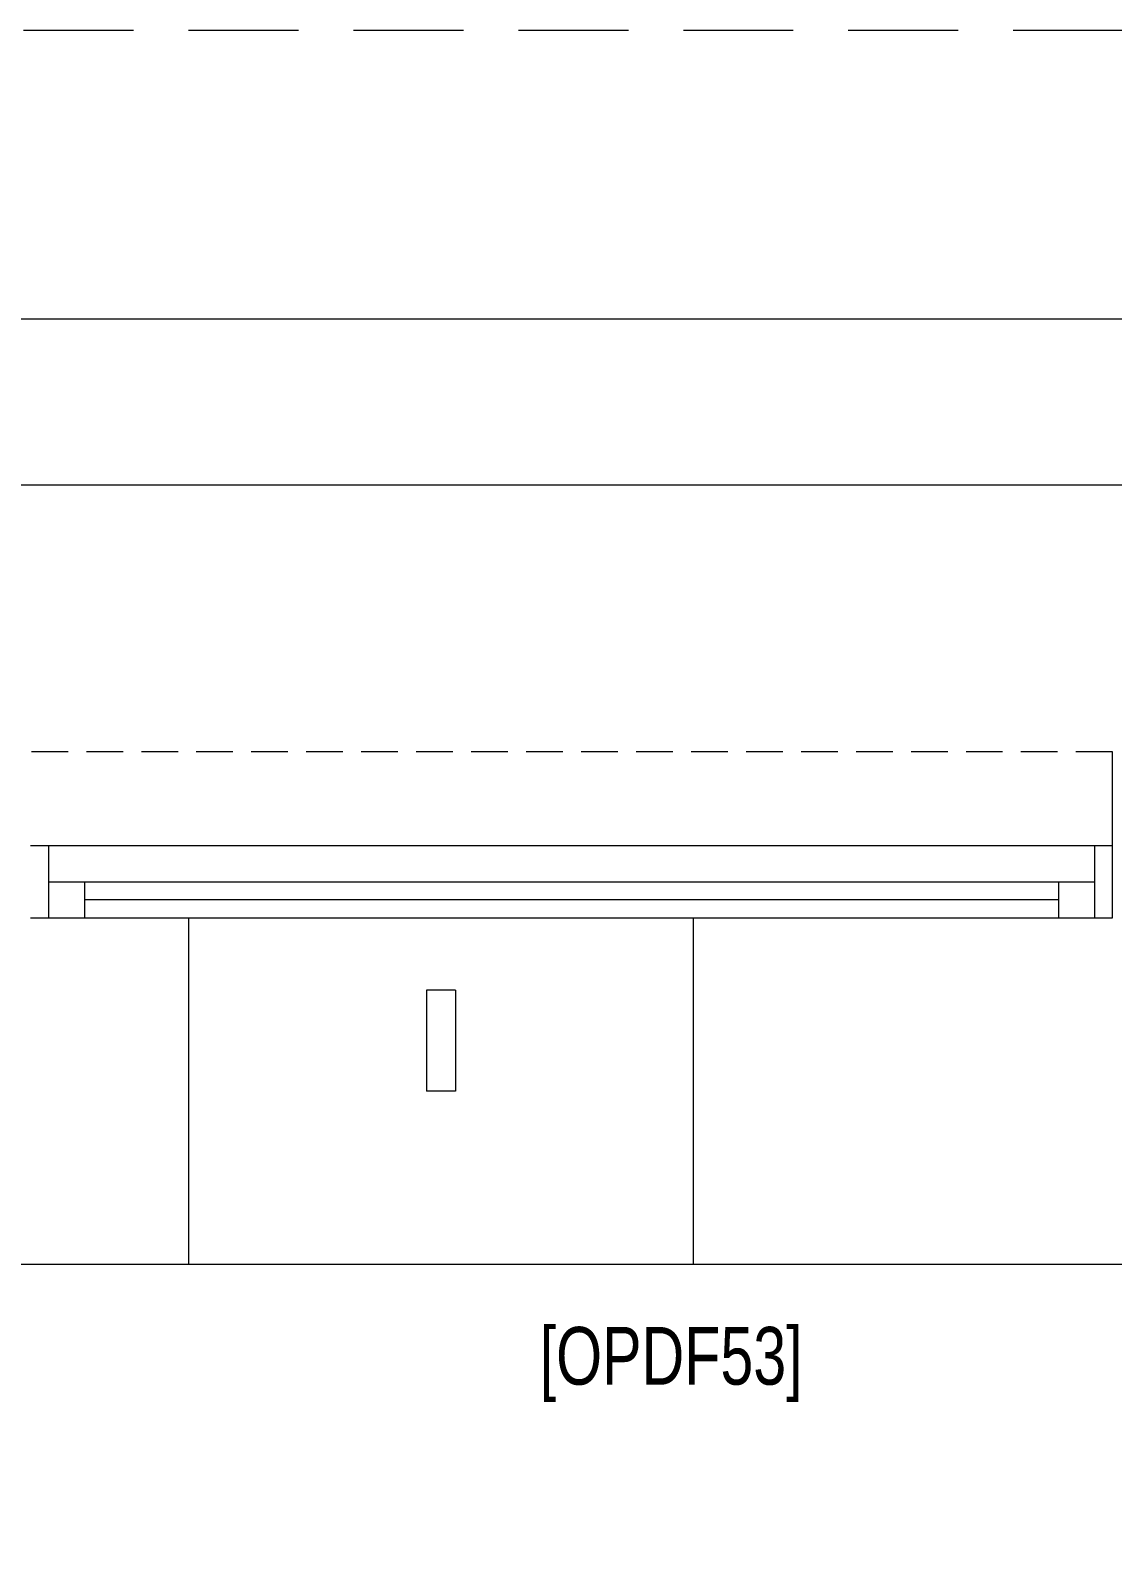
# Model space of a CAD drawing. Header units: millimetres. Extents: x -160614 to 59925, y -157025 to 0.
# Drawn here: x -41982 to -40482, y -95298 to -93193 of the extents above; entities that cross this region are included whole.
import ezdxf

# ---------------------------------------------------------------- set-up
doc = ezdxf.new("R2010")
doc.units = ezdxf.units.MM
doc.header["$LTSCALE"] = 8
doc.linetypes.add('HIDDEN', pattern=[9.525, 6.35, -3.175])
for name, color, linetype, lineweight in [('72_EGR_BASE_TEXT', 9, 'Continuous', 5), ('72_EGR_EQP_TAG', 9, 'Continuous', 5), ('Aluminum', 9, 'Continuous', 5), ('LOADING', 9, 'Continuous', 5), ('Proj', 9, 'Continuous', 5), ('Walls', 9, 'Continuous', 5)]:
    doc.layers.add(name, color=color, linetype=linetype, lineweight=lineweight)
doc.styles.add('X3G_ENTITY_9F38', font='swisscl.ttf', dxfattribs={"height": 0.2})

# ---------------------------------------------------------------- blocks, each defined once
blk = doc.blocks.new('3-Wall-hung vitreous china basin -  Khroma - 327651xx0 - 327651000 White-4272088-4-Second Floor Level')
at = {"layer": 'LOADING'}
for p, q in [((475, 489.5), (-225, 489.5)), ((-225, 489.5), (-225, 10)), ((475, 10), (475, 489.5)), ((105, 250), (145, 250)), ((105, 110), (105, 250)), ((145, 110), (145, 250)), ((105, 110), (145, 110))]:
    blk.add_line(p, q, dxfattribs=at)
blk = doc.blocks.new('1stF')
at = {"layer": 'Aluminum', "color": 9}
for p, q in [((-41981.9, -94322.6, 0.1), (-40481.9, -94322.6, 0.1)), ((-41956.9, -94322.6, 0.1), (-41956.9, -94422.6, 0.1)), ((-40506.9, -94322.6, 0.1), (-40506.9, -94422.6, 0.1)), ((-41956.9, -94372.6, 0.1), (-40506.9, -94372.6, 0.1)), ((-41906.9, -94372.6, 0.1), (-41906.9, -94422.6, 0.1)), ((-40556.9, -94372.6, 0.1), (-40556.9, -94422.6, 0.1)), ((-40556.9, -94397.6, 0.1), (-41906.9, -94397.6, 0.1)), ((-41981.9, -94422.6, 0.1), (-40481.9, -94422.6, 0.1))]:
    blk.add_line(p, q, dxfattribs=at)
at = {"layer": 'LOADING', "color": 9}
blk.add_line((-42132.8, -94902.6, 0), (-40362.8, -94902.6, 0), dxfattribs=at)
at = {"layer": 'Proj', "color": 9}
for p, q in [((-52172.6, -93592.6, 0.1), (-36772.1, -93592.6, 0.1)), ((-51942.6, -93822.6, 0.1), (-37002.1, -93822.6, 0.1))]:
    blk.add_line(p, q, dxfattribs=at)
at = {"layer": 'Proj', "color": 9, "linetype": 'HIDDEN'}
blk.add_line((-40481.9, -94192.6, 0.1), (-41981.9, -94192.6, 0.1), dxfattribs=at)
at = {"layer": 'Proj', "color": 9, "linetype": 'HIDDEN', "ltscale": 3, "elevation": 0.1}
blk.add_lwpolyline([(-23322.3, -93192.6), (-74742.3, -93192.6), (-74742.3, -117092.6), (-23322.3, -117092.6)], dxfattribs=at)
at = {"layer": 'Walls', "color": 9}
blk.add_line((-40481.9, -94422.6, 0.1), (-40481.9, -94192.6, 0.1), dxfattribs=at)
at = {"layer": 'LOADING', "color": 9, "rotation": 180}
blk.add_blockref('3-Wall-hung vitreous china basin -  Khroma - 327651xx0 - 327651000 White-4272088-4-Second Floor Level', (-41287.8, -94413.1, 0), dxfattribs=at)
at = {"layer": '72_EGR_BASE_TEXT', "color": 9, "insert": (-41093.8, -94989.7, 0.1), "char_height": 80, "attachment_point": 2, "style": 'X3G_ENTITY_9F38'}
blk.add_mtext('[OPDF53]', dxfattribs=at)

msp = doc.modelspace()

# ---------------------------------------------------------------- block references
at = {"layer": '72_EGR_EQP_TAG'}
msp.add_blockref('1stF', (0, 0), dxfattribs=at)

doc.saveas('drawing.dxf')
